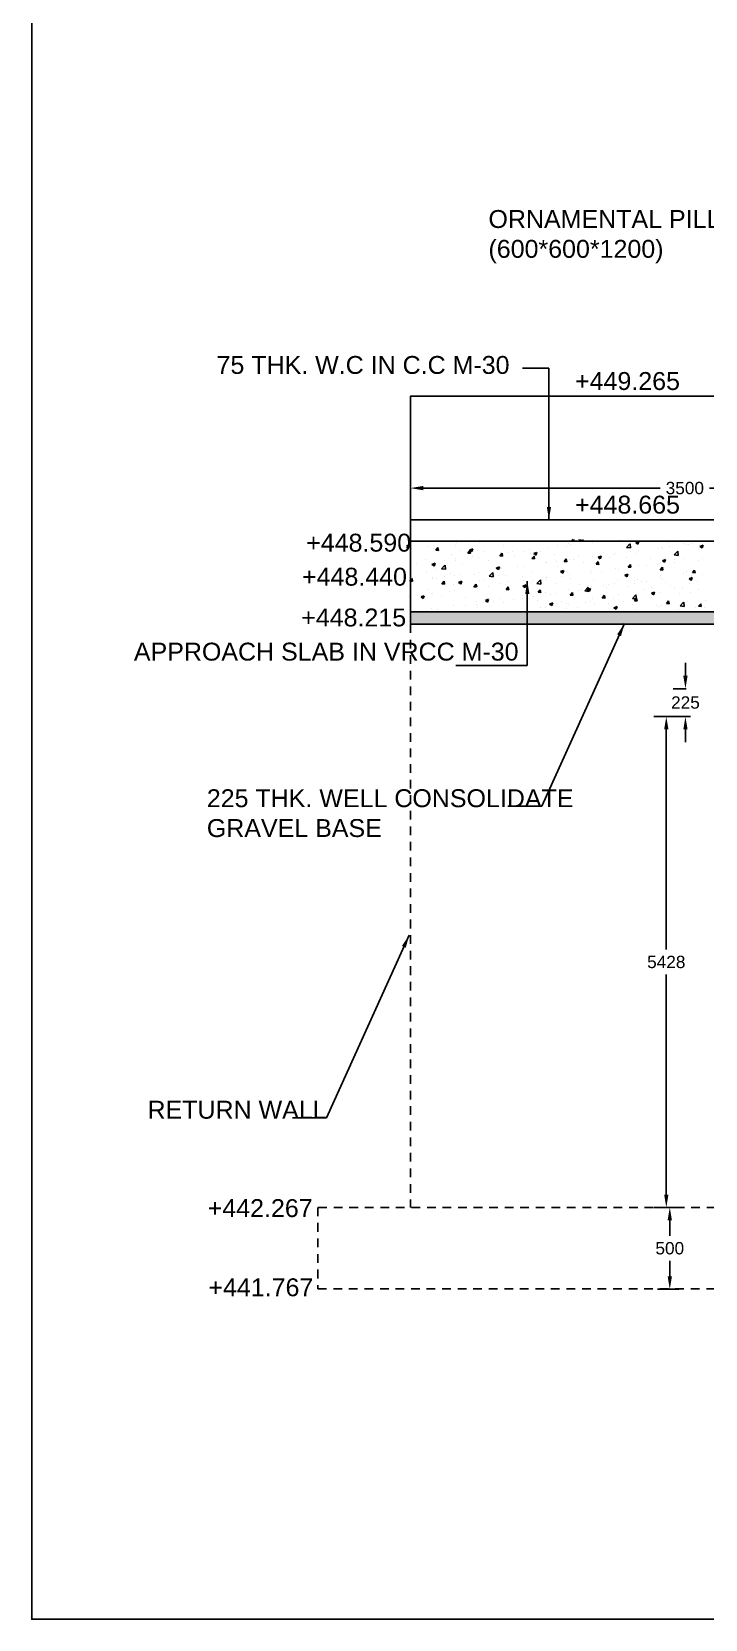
# Model space of a CAD drawing. Header units: inches. Extents: x 326 to 450, y 282 to 479.
# Drawn here: x 325.6 to 335.43, y 282.48 to 305.66 of the extents above; entities that cross this region are included whole.
import ezdxf

# ---------------------------------------------------------------- set-up
doc = ezdxf.new("R2010")
doc.units = ezdxf.units.IN
doc.header["$MEASUREMENT"] = 0
doc.linetypes.add('HIDDEN', pattern=[9.525, 6.35, -3.175])
for name, color, linetype in [('DIMENSION', 7, 'Continuous'), ('DRAWING', 7, 'Continuous'), ('HATCH', 7, 'Continuous'), ('TEXT', 7, 'Continuous')]:
    doc.layers.add(name, color=color, linetype=linetype)
doc.styles.get("Standard").update_dxf_attribs({"font": 'arial.ttf'})
doc.dimstyles.get("Standard").update_dxf_attribs({"dimtxt": 0.18, "dimasz": 0.1875, "dimexe": 0.18, "dimexo": 0.0625, "dimgap": 0.09, "dimtad": 0, "dimtih": 1, "dimtoh": 1, "dimdec": 4, "dimzin": 0, "dimdsep": 46, "dimtxsty": 'Standard', "dimcen": 0.09, "dimadec": 0, "dimazin": 0, "dimtfac": 1, "dimtdec": 4, "dimtofl": 0, "dimtmove": 0, "dimatfit": 3, "dimfxl": 1, "dimtolj": 1, "dimtzin": 0, "dimarcsym": 0})

# ---------------------------------------------------------------- blocks, each defined once
blk = doc.blocks.new('*D90')
at = {"layer": 'Defpoints', "color": 0, "ltscale": 0.02, "transparency": 16777216}
for p in [(331.126, 298.994), (331.126, 298.983), (339.145, 298.983)]:
    blk.add_point(p, dxfattribs=at)
at = {"layer": 'DIMENSION', "color": 0, "lineweight": -2, "ltscale": 0.02, "transparency": 16777216}
for p, q in [((331.126, 299.046), (331.126, 299.174)), ((339.145, 299.046), (339.145, 299.174)), ((331.314, 298.994), (334.777, 298.994)), ((338.957, 298.994), (335.494, 298.994))]:
    blk.add_line(p, q, dxfattribs=at)
at = {"layer": 'DIMENSION', "color": 0, "ltscale": 0.02, "transparency": 16777216}
for points in [[(331.314, 299.025), (331.314, 298.963), (331.126, 298.994)], [(338.957, 299.025), (338.957, 298.963), (339.145, 298.994)]]:
    blk.add_solid(points, dxfattribs=at)
at = {"layer": 'DIMENSION', "color": 0, "ltscale": 0.02, "transparency": 16777216, "insert": (335.135, 298.994), "char_height": 0.18, "attachment_point": 5}
blk.add_mtext('\\A1;3500', dxfattribs=at)
blk = doc.blocks.new('*D80')
at = {"layer": 'Defpoints', "color": 0, "ltscale": 0.02, "transparency": 16777216}
for p in [(334.915, 288.493), (335.153, 288.493), (335.11, 287.3)]:
    blk.add_point(p, dxfattribs=at)
at = {"layer": 'DIMENSION', "color": 0, "lineweight": -2, "ltscale": 0.02, "transparency": 16777216}
for p, q in [((335.091, 288.493), (334.735, 288.493)), ((334.915, 288.306), (334.915, 288.079)), ((334.915, 287.488), (334.915, 287.715)), ((335.048, 287.3), (334.735, 287.3))]:
    blk.add_line(p, q, dxfattribs=at)
at = {"layer": 'DIMENSION', "color": 0, "ltscale": 0.02, "transparency": 16777216}
for points in [[(334.884, 288.306), (334.947, 288.306), (334.915, 288.493)], [(334.884, 287.488), (334.947, 287.488), (334.915, 287.3)]]:
    blk.add_solid(points, dxfattribs=at)
at = {"layer": 'DIMENSION', "color": 0, "ltscale": 0.02, "transparency": 16777216, "insert": (334.915, 287.897), "char_height": 0.18, "attachment_point": 5}
blk.add_mtext('\\A1;500', dxfattribs=at)
blk = doc.blocks.new('*D81')
at = {"layer": 'Defpoints', "color": 0, "ltscale": 0.02, "transparency": 16777216}
for p in [(334.864, 295.659), (335.28, 295.659), (334.915, 288.493)]:
    blk.add_point(p, dxfattribs=at)
at = {"layer": 'DIMENSION', "color": 0, "lineweight": -2, "ltscale": 0.02, "transparency": 16777216}
for p, q in [((335.217, 295.659), (334.684, 295.659)), ((334.864, 295.472), (334.864, 292.258)), ((334.864, 288.681), (334.864, 291.894)), ((334.853, 288.493), (334.684, 288.493))]:
    blk.add_line(p, q, dxfattribs=at)
at = {"layer": 'DIMENSION', "color": 0, "ltscale": 0.02, "transparency": 16777216}
for points in [[(334.833, 295.472), (334.896, 295.472), (334.864, 295.659)], [(334.833, 288.681), (334.896, 288.681), (334.864, 288.493)]]:
    blk.add_solid(points, dxfattribs=at)
at = {"layer": 'DIMENSION', "color": 0, "ltscale": 0.02, "transparency": 16777216, "insert": (334.864, 292.076), "char_height": 0.18, "attachment_point": 5}
blk.add_mtext('\\A1;5428', dxfattribs=at)
blk = doc.blocks.new('*D161')
at = {"color": 0, "lineweight": -2, "ltscale": 0.02, "transparency": 16777216}
for p, q in [((335.144, 296.254), (335.144, 296.441)), ((335.155, 296.066), (334.964, 296.066)), ((335.155, 295.659), (334.964, 295.659)), ((335.144, 295.472), (335.144, 295.284))]:
    blk.add_line(p, q, dxfattribs=at)
at = {"color": 0, "ltscale": 0.02, "transparency": 16777216}
for points in [[(335.113, 296.254), (335.175, 296.254), (335.144, 296.066)], [(335.113, 295.472), (335.175, 295.472), (335.144, 295.659)]]:
    blk.add_solid(points, dxfattribs=at)
at = {"layer": 'Defpoints', "color": 0, "ltscale": 0.02, "transparency": 16777216}
for p in [(335.144, 296.066), (335.217, 296.066), (335.217, 295.659)]:
    blk.add_point(p, dxfattribs=at)
at = {"color": 0, "ltscale": 0.02, "transparency": 16777216, "insert": (335.144, 295.863), "char_height": 0.18, "attachment_point": 5}
blk.add_mtext('\\A1;225', dxfattribs=at)

msp = doc.modelspace()

# ---------------------------------------------------------------- hatches: boundary and pattern name
at = {"layer": 'DIMENSION', "ltscale": 0.02}
h = msp.add_hatch(dxfattribs=at)
h.set_pattern_fill('AR-SAND', color=0, scale=0.026131, style=0)
h.set_pattern_definition([(37.5, (-276.253155, -220.694284), (-0.0016460897, 0.0503501457), [0, -0.0397193675, 0, -0.0444229768, 0, -0.0424631396]), (7.5, (-276.253155, -220.694284), (0.046246323, 0.0737459584), [0, -0.0214275535, 0, -0.035799693, 0, -0.0137188605]), (327.5, (-276.285297, -220.694284), (0.081376148, 0.0001478776), [0, -0.0130655814, 0, -0.047036093, 0, -0.0614082327]), (317.5, (-276.2853, -220.694284), (0.078553584, 0.022934683), [0, -0.0065327907, 0, -0.0308347721, 0, -0.0352770698])])
h.paths.add_polyline_path([(331.12722, 297.19004), (331.12722, 297.0075), (338.32041, 297.0075), (338.32041, 297.19004)])

# ---------------------------------------------------------------- linework, layer by layer
at = {"layer": 'DRAWING', "ltscale": 0.02}
msp.add_lwpolyline([(337.60501, 300.33404), (331.12615, 300.33404), (331.12615, 298.52971)], dxfattribs=at)
for points in [[(339.14464, 298.22104), (331.12615, 298.22104), (331.12615, 298.52971), (339.14464, 298.52971)], [(331.12722, 297.19004), (339.14464, 297.19004), (339.14464, 298.22104), (331.12722, 298.22104)], [(338.32041, 297.19004), (331.12722, 297.19004), (331.12722, 297.0075), (338.32041, 297.0075)]]:
    msp.add_lwpolyline(points, close=True, dxfattribs=at)
at = {"layer": 'DRAWING', "linetype": 'HIDDEN', "ltscale": 0.02}
msp.add_lwpolyline([(331.12722, 297.0075), (331.12722, 288.49336)], dxfattribs=at)
msp.add_lwpolyline([(335.80956, 288.49336), (329.77484, 288.49336), (329.77484, 287.30692), (335.80956, 287.30692)], close=True, dxfattribs=at)
at = {"layer": 'HATCH', "ltscale": 0.02}
for p, q in [((333.48338, 298.24482), (333.51076, 298.22636)), ((333.51116, 298.22588), (333.51752, 298.24482)), ((333.58602, 298.23745), (333.59309, 298.24482)), ((333.64452, 298.22798), (333.64256, 298.24482)), ((331.06825, 298.14857), (331.09741, 298.15977)), ((331.06825, 298.13103), (331.08417, 298.12029)), ((331.08457, 298.11982), (331.09781, 298.15929)), ((331.12604, 298.06609), (331.12604, 298.06609)), ((331.13767, 298.11288), (331.13767, 298.11288)), ((331.14437, 298.10887), (331.14437, 298.10887)), ((331.38509, 298.14545), (331.38509, 298.14545)), ((331.46145, 298.11209), (331.46145, 298.11209)), ((331.4931, 298.09414), (331.4931, 298.09414)), ((331.49624, 298.08765), (331.52773, 298.12518)), ((331.49624, 298.08765), (331.53529, 298.08423)), ((331.53569, 298.08375), (331.52813, 298.1247)), ((331.72936, 298.01955), (331.72936, 298.01955)), ((331.79143, 298.15391), (331.79143, 298.15391)), ((331.79767, 298.19977), (331.79767, 298.19977)), ((331.84184, 298.07941), (331.84184, 298.07941)), ((331.96121, 298.2213), (331.96121, 298.2213)), ((331.96481, 298.04665), (331.99631, 298.08419)), ((331.96481, 298.04665), (332.00386, 298.04324)), ((331.99052, 298.08989), (332.03626, 298.10745)), ((331.99052, 298.08989), (332.02301, 298.06797)), ((332.00426, 298.04276), (331.99671, 298.08371)), ((332.02341, 298.0675), (332.03666, 298.10697)), ((332.11034, 298.08494), (332.11034, 298.08494)), ((332.13073, 298.20289), (332.13073, 298.20289)), ((332.19057, 298.06467), (332.19057, 298.06467)), ((332.43338, 298.00566), (332.46488, 298.04319)), ((332.44935, 298.05053), (332.44935, 298.05053)), ((332.45821, 298.03142), (332.45821, 298.03142)), ((332.47283, 298.00176), (332.46528, 298.04271)), ((332.49132, 298.15034), (332.49132, 298.15034)), ((332.53931, 298.04994), (332.53931, 298.04994)), ((332.61289, 298.07206), (332.61289, 298.07206)), ((332.78818, 298.07324), (332.78818, 298.07324)), ((332.86031, 298.10463), (332.86031, 298.10463)), ((332.87231, 298.21574), (332.87231, 298.21574)), ((332.88804, 298.0352), (332.88804, 298.0352)), ((332.92936, 298.03757), (332.97511, 298.05513)), ((332.92936, 298.03757), (332.96186, 298.01565)), ((332.96226, 298.01518), (332.97551, 298.05465)), ((333.02884, 298.0723), (333.02884, 298.0723)), ((333.12749, 298.12222), (333.12749, 298.12222)), ((333.23678, 298.02047), (333.23678, 298.02047)), ((333.27288, 298.15895), (333.27288, 298.15895)), ((333.40983, 298.13769), (333.40983, 298.13769)), ((333.43643, 298.18048), (333.43643, 298.18048)), ((333.4629, 298.16822), (333.4629, 298.16822)), ((333.58602, 298.23745), (333.64412, 298.22844)), ((333.68384, 298.21305), (333.68384, 298.21305)), ((333.79081, 298.20309), (333.79081, 298.20309)), ((333.79288, 298.21004), (333.79288, 298.21004)), ((334.08811, 298.03124), (334.08811, 298.03124)), ((334.12424, 298.04155), (334.12424, 298.04155)), ((334.20196, 298.23531), (334.20196, 298.23531)), ((334.28323, 298.12932), (334.33411, 298.18235)), ((334.28323, 298.12932), (334.34133, 298.12031)), ((334.34173, 298.11985), (334.33451, 298.18189)), ((334.33552, 298.06381), (334.33552, 298.06381)), ((334.41711, 298.19595), (334.46285, 298.21351)), ((334.41711, 298.19595), (334.44961, 298.17404)), ((334.42129, 298.03987), (334.42129, 298.03987)), ((334.45001, 298.17356), (334.46325, 298.21303)), ((334.45966, 298.08755), (334.45966, 298.08755)), ((334.5507, 298.22058), (334.5507, 298.22058)), ((334.7481, 298.11813), (334.7481, 298.11813)), ((334.78963, 298.12937), (334.78963, 298.12937)), ((334.80227, 298.10526), (334.80227, 298.10526)), ((334.89943, 298.20584), (334.89943, 298.20584)), ((334.91164, 298.13966), (334.91164, 298.13966)), ((334.98043, 298.02119), (335.03132, 298.07422)), ((334.98043, 298.02119), (335.03853, 298.01218)), ((335.03894, 298.01172), (335.03172, 298.07376)), ((335.12894, 298.17835), (335.12894, 298.17835)), ((335.15906, 298.17223), (335.15906, 298.17223)), ((335.18325, 298.17066), (335.18325, 298.17066)), ((335.24817, 298.19111), (335.24817, 298.19111)), ((335.35596, 298.14364), (335.4017, 298.16119)), ((335.35596, 298.14364), (335.38845, 298.12172)), ((335.38885, 298.12124), (335.4021, 298.16071)), ((331.11809, 297.84862), (331.11809, 297.84862)), ((331.21323, 297.88779), (331.21323, 297.88779)), ((331.34838, 297.95415), (331.34838, 297.95415)), ((331.44162, 297.87919), (331.48736, 297.89675)), ((331.44162, 297.87919), (331.47411, 297.85727)), ((331.45351, 297.89462), (331.45351, 297.89462)), ((331.47451, 297.85679), (331.48776, 297.89627)), ((331.50491, 297.81071), (331.50491, 297.81071)), ((331.58101, 297.81734), (331.6319, 297.87037)), ((331.58101, 297.81734), (331.63911, 297.80833)), ((331.62581, 297.94211), (331.62581, 297.94211)), ((331.63952, 297.80787), (331.6323, 297.86991)), ((331.78348, 297.93644), (331.78348, 297.93644)), ((331.78935, 297.96364), (331.78935, 297.96364)), ((331.88589, 297.87611), (331.88589, 297.87611)), ((332.03677, 297.99621), (332.03677, 297.99621)), ((332.12279, 297.98542), (332.12279, 297.98542)), ((332.26688, 297.9415), (332.26688, 297.9415)), ((332.27749, 297.79287), (332.27749, 297.79287)), ((332.38046, 297.82687), (332.42621, 297.84443)), ((332.38046, 297.82687), (332.41296, 297.80495)), ((332.41336, 297.80447), (332.42661, 297.84395)), ((332.43338, 298.00566), (332.47243, 298.00224)), ((332.44103, 297.8144), (332.44103, 297.8144)), ((332.45026, 297.81395), (332.45026, 297.81395)), ((332.64786, 298.0069), (332.64786, 298.0069)), ((332.68845, 297.84697), (332.68845, 297.84697)), ((332.78024, 297.85577), (332.78024, 297.85577)), ((332.90195, 297.96466), (332.93345, 298.0022)), ((332.90195, 297.96466), (332.941, 297.96125)), ((332.9414, 297.96077), (332.93385, 298.00172)), ((333.10103, 297.90129), (333.10103, 297.90129)), ((333.11954, 297.90475), (333.11954, 297.90475)), ((333.26457, 297.92282), (333.26457, 297.92282)), ((333.27834, 297.84368), (333.27834, 297.84368)), ((333.31931, 297.77455), (333.36505, 297.79211)), ((333.35221, 297.75215), (333.36545, 297.79163)), ((333.37052, 297.92367), (333.40202, 297.9612)), ((333.37053, 297.92367), (333.40957, 297.92025)), ((333.40997, 297.91977), (333.40242, 297.96072)), ((333.45496, 297.95075), (333.45496, 297.95075)), ((333.51199, 297.95539), (333.51199, 297.95539)), ((333.58551, 298.00573), (333.58551, 298.00573)), ((333.65932, 297.90907), (333.65932, 297.90907)), ((333.78494, 297.99257), (333.78494, 297.99257)), ((333.8391, 297.88268), (333.87059, 297.92021)), ((333.8391, 297.88268), (333.87814, 297.87926)), ((333.86821, 297.98525), (333.91395, 298.00281)), ((333.86821, 297.98525), (333.90071, 297.96333)), ((333.87854, 297.87878), (333.87099, 297.91973)), ((333.90111, 297.96286), (333.91435, 298.00233)), ((333.92456, 298.00971), (333.92456, 298.00971)), ((333.93425, 297.991), (333.93425, 297.991)), ((334.0403, 297.97447), (334.0403, 297.97447)), ((334.1163, 297.82408), (334.1163, 297.82408)), ((334.16367, 297.80615), (334.16367, 297.80615)), ((334.28298, 297.97626), (334.28298, 297.97626)), ((334.30767, 297.84168), (334.33916, 297.87921)), ((334.30767, 297.84168), (334.34671, 297.83826)), ((334.34711, 297.83778), (334.33956, 297.87873)), ((334.45171, 297.87007), (334.45171, 297.87007)), ((334.57624, 297.86047), (334.57624, 297.86047)), ((334.63172, 297.96153), (334.63172, 297.96153)), ((334.73979, 297.882), (334.73979, 297.882)), ((334.77624, 297.80069), (334.80773, 297.83822)), ((334.77624, 297.80069), (334.81529, 297.79727)), ((334.78169, 297.9119), (334.78169, 297.9119)), ((334.80706, 297.93293), (334.8528, 297.95049)), ((334.80706, 297.93293), (334.83955, 297.91101)), ((334.81569, 297.79679), (334.80813, 297.83774)), ((334.83995, 297.91053), (334.8532, 297.95001)), ((334.98045, 297.94679), (334.98045, 297.94679)), ((334.9872, 297.91457), (334.9872, 297.91457)), ((335.12099, 297.96088), (335.12099, 297.96088)), ((335.24481, 297.75969), (335.2763, 297.79722)), ((335.28426, 297.75579), (335.2767, 297.79674)), ((335.32919, 297.93206), (335.32919, 297.93206)), ((335.39978, 297.96889), (335.39978, 297.96889)), ((331.11015, 297.63115), (331.11015, 297.63115)), ((331.11831, 297.63725), (331.14981, 297.67478)), ((331.11831, 297.63725), (331.15736, 297.63384)), ((331.12393, 297.74531), (331.12393, 297.74531)), ((331.15776, 297.63336), (331.15021, 297.67431)), ((331.1549, 297.6873), (331.1549, 297.6873)), ((331.36589, 297.76032), (331.36589, 297.76032)), ((331.44557, 297.67715), (331.44557, 297.67715)), ((331.45395, 297.68445), (331.45395, 297.68445)), ((331.50363, 297.67257), (331.50363, 297.67257)), ((331.58688, 297.59626), (331.61838, 297.63379)), ((331.58688, 297.59626), (331.62593, 297.59284)), ((331.61749, 297.70598), (331.61749, 297.70598)), ((331.62633, 297.59236), (331.61878, 297.63331)), ((331.71462, 297.74558), (331.71462, 297.74558)), ((331.7544, 297.58209), (331.7544, 297.58209)), ((331.77554, 297.71897), (331.77554, 297.71897)), ((331.83156, 297.61617), (331.87731, 297.63372)), ((331.83156, 297.61617), (331.86406, 297.59425)), ((331.85237, 297.65783), (331.85237, 297.65783)), ((331.86446, 297.59377), (331.87771, 297.63325)), ((331.86491, 297.73855), (331.86491, 297.73855)), ((332.05545, 297.55526), (332.08695, 297.5928)), ((332.05546, 297.55526), (332.0945, 297.55185)), ((332.06336, 297.73085), (332.06336, 297.73085)), ((332.0949, 297.55137), (332.08735, 297.59232)), ((332.1069, 297.55048), (332.1069, 297.55048)), ((332.11485, 297.76795), (332.11485, 297.76795)), ((332.13539, 297.64749), (332.13539, 297.64749)), ((332.2011, 297.6431), (332.2011, 297.6431)), ((332.26917, 297.55674), (332.26917, 297.55674)), ((332.27822, 297.70921), (332.3291, 297.76224)), ((332.27822, 297.70921), (332.33632, 297.7002)), ((332.33672, 297.69974), (332.3295, 297.76178)), ((332.41209, 297.71611), (332.41209, 297.71611)), ((332.44232, 297.59647), (332.44232, 297.59647)), ((332.51637, 297.71289), (332.51637, 297.71289)), ((332.51659, 297.58931), (332.51659, 297.58931)), ((332.52403, 297.51427), (332.55552, 297.5518)), ((332.54984, 297.62836), (332.54984, 297.62836)), ((332.56347, 297.51037), (332.55592, 297.55132)), ((332.76083, 297.70138), (332.76083, 297.70138)), ((332.77041, 297.56385), (332.81615, 297.5814)), ((332.77041, 297.56385), (332.80291, 297.54193)), ((332.77229, 297.6383), (332.77229, 297.6383)), ((332.80331, 297.54145), (332.81655, 297.58093)), ((332.89735, 297.77828), (332.89735, 297.77828)), ((332.89857, 297.61363), (332.89857, 297.61363)), ((332.92917, 297.64363), (332.92917, 297.64363)), ((332.97543, 297.60108), (333.02631, 297.65411)), ((332.97543, 297.60108), (333.03353, 297.59207)), ((333.03393, 297.59161), (333.02671, 297.65365)), ((333.09271, 297.66516), (333.09271, 297.66516)), ((333.10956, 297.68664), (333.10956, 297.68664)), ((333.1116, 297.68728), (333.1116, 297.68728)), ((333.24731, 297.59889), (333.24731, 297.59889)), ((333.31931, 297.77455), (333.35181, 297.75263)), ((333.34013, 297.69773), (333.34013, 297.69773)), ((333.44702, 297.73327), (333.44702, 297.73327)), ((333.4583, 297.67191), (333.4583, 297.67191)), ((333.59604, 297.58416), (333.59604, 297.58416)), ((333.75271, 297.75205), (333.75271, 297.75205)), ((333.76905, 297.55762), (333.76905, 297.55762)), ((333.77699, 297.7751), (333.77699, 297.7751)), ((333.80703, 297.65717), (333.80703, 297.65717)), ((333.91625, 297.77358), (333.91625, 297.77358)), ((333.94478, 297.56942), (333.94478, 297.56942)), ((334.01333, 297.58468), (334.01333, 297.58468)), ((334.10835, 297.6066), (334.10835, 297.6066)), ((334.15577, 297.64244), (334.15577, 297.64244)), ((334.25816, 297.72223), (334.3039, 297.73979)), ((334.25816, 297.72223), (334.29065, 297.70031)), ((334.29105, 297.69983), (334.3043, 297.73931)), ((334.29351, 297.55469), (334.29351, 297.55469)), ((334.39432, 297.65008), (334.39432, 297.65008)), ((334.40439, 297.60281), (334.40439, 297.60281)), ((334.44377, 297.6526), (334.44377, 297.6526)), ((334.5045, 297.62771), (334.5045, 297.62771)), ((334.56793, 297.62434), (334.56793, 297.62434)), ((334.77375, 297.69442), (334.77375, 297.69442)), ((334.7753, 297.71548), (334.7753, 297.71548)), ((334.81535, 297.65691), (334.81535, 297.65691)), ((334.85324, 297.61297), (334.85324, 297.61297)), ((334.93183, 297.57204), (334.93183, 297.57204)), ((335.11305, 297.7434), (335.11305, 297.7434)), ((335.15628, 297.78087), (335.15628, 297.78087)), ((335.197, 297.66991), (335.24275, 297.68747)), ((335.197, 297.66991), (335.2295, 297.64799)), ((335.20197, 297.59824), (335.20197, 297.59824)), ((335.22792, 297.71123), (335.22792, 297.71123)), ((335.2299, 297.64751), (335.24315, 297.68699)), ((335.24481, 297.75969), (335.28386, 297.75628)), ((335.31282, 297.63743), (335.31282, 297.63743)), ((335.39147, 297.73276), (335.39147, 297.73276)), ((331.1022, 297.41368), (331.1022, 297.41368)), ((331.23592, 297.42825), (331.23592, 297.42825)), ((331.28209, 297.42679), (331.28209, 297.42679)), ((331.28266, 297.40546), (331.32841, 297.42302)), ((331.28266, 297.40546), (331.31516, 297.38354)), ((331.31556, 297.38307), (331.32881, 297.42255)), ((331.37342, 297.5167), (331.37342, 297.5167)), ((331.43762, 297.45967), (331.43762, 297.45967)), ((331.44563, 297.44832), (331.44563, 297.44832)), ((331.58465, 297.41352), (331.58465, 297.41352)), ((331.69305, 297.48089), (331.69305, 297.48089)), ((331.7676, 297.5015), (331.7676, 297.5015)), ((331.93339, 297.39878), (331.93339, 297.39878)), ((332.09896, 297.333), (332.09896, 297.333)), ((332.10563, 297.53521), (332.10563, 297.53521)), ((332.22151, 297.35314), (332.26725, 297.3707)), ((332.22151, 297.35314), (332.25401, 297.33122)), ((332.25441, 297.33075), (332.26765, 297.37023)), ((332.28212, 297.38405), (332.28212, 297.38405)), ((332.34473, 297.33165), (332.34473, 297.33165)), ((332.43438, 297.379), (332.43438, 297.379)), ((332.4894, 297.3231), (332.4894, 297.3231)), ((332.52403, 297.51427), (332.56307, 297.51085)), ((332.63086, 297.36931), (332.63086, 297.36931)), ((332.75731, 297.38597), (332.75731, 297.38597)), ((332.76435, 297.42082), (332.76435, 297.42082)), ((332.87038, 297.38849), (332.87038, 297.38849)), ((332.92085, 297.4075), (332.92085, 297.4075)), ((332.97959, 297.35458), (332.97959, 297.35458)), ((332.9926, 297.47327), (333.02409, 297.51081)), ((332.9926, 297.47327), (333.03164, 297.46986)), ((333.03204, 297.46938), (333.02449, 297.51033)), ((333.10366, 297.4698), (333.10366, 297.4698)), ((333.16036, 297.30082), (333.2061, 297.31838)), ((333.16827, 297.44007), (333.16827, 297.44007)), ((333.19325, 297.27843), (333.2065, 297.3179)), ((333.25137, 297.45389), (333.25137, 297.45389)), ((333.32833, 297.33984), (333.32833, 297.33984)), ((333.43907, 297.5158), (333.43907, 297.5158)), ((333.46117, 297.43228), (333.49266, 297.46981)), ((333.46117, 297.43228), (333.50022, 297.42886)), ((333.50061, 297.42838), (333.49306, 297.46933)), ((333.58085, 297.49439), (333.58085, 297.49439)), ((333.63235, 297.51929), (333.63235, 297.51929)), ((333.67263, 297.49295), (333.72351, 297.54598)), ((333.67263, 297.49295), (333.73073, 297.48394)), ((333.67706, 297.32511), (333.67706, 297.32511)), ((333.70926, 297.51153), (333.755, 297.52909)), ((333.70926, 297.51153), (333.74175, 297.48961)), ((333.73113, 297.48348), (333.72392, 297.54552)), ((333.74215, 297.48913), (333.7554, 297.52861)), ((333.74439, 297.51592), (333.74439, 297.51592)), ((333.7611, 297.34015), (333.7611, 297.34015)), ((333.78888, 297.37585), (333.78888, 297.37585)), ((333.92974, 297.39128), (333.96123, 297.42882)), ((333.92974, 297.39128), (333.96879, 297.38787)), ((333.96919, 297.38739), (333.96163, 297.42834)), ((333.99181, 297.54849), (333.99181, 297.54849)), ((334.10041, 297.38913), (334.10041, 297.38913)), ((334.16987, 297.44124), (334.16987, 297.44124)), ((334.23253, 297.34515), (334.23253, 297.34515)), ((334.36984, 297.38482), (334.42072, 297.43785)), ((334.36984, 297.38482), (334.42794, 297.37581)), ((334.39607, 297.36668), (334.39607, 297.36668)), ((334.39831, 297.35029), (334.4298, 297.38782)), ((334.39831, 297.35029), (334.43736, 297.34687)), ((334.42834, 297.37535), (334.42112, 297.43739)), ((334.43776, 297.34639), (334.4302, 297.38734)), ((334.43583, 297.43513), (334.43583, 297.43513)), ((334.55085, 297.50664), (334.55085, 297.50664)), ((334.64225, 297.53995), (334.64225, 297.53995)), ((334.64349, 297.39925), (334.64349, 297.39925)), ((334.6481, 297.45921), (334.69385, 297.47677)), ((334.6481, 297.45921), (334.6806, 297.43729)), ((334.681, 297.43681), (334.69425, 297.47629)), ((334.7658, 297.47695), (334.7658, 297.47695)), ((334.86688, 297.30929), (334.89838, 297.34683)), ((334.90633, 297.3054), (334.89877, 297.34635)), ((334.99098, 297.52522), (334.99098, 297.52522)), ((335.05607, 297.45357), (335.05607, 297.45357)), ((335.06704, 297.27669), (335.11793, 297.32972)), ((335.10511, 297.52593), (335.10511, 297.52593)), ((335.12555, 297.26722), (335.11833, 297.32926)), ((335.18133, 297.34342), (335.18133, 297.34342)), ((335.21961, 297.4751), (335.21961, 297.4751)), ((335.33972, 297.51048), (335.33972, 297.51048)), ((335.43258, 297.35446), (335.43258, 297.35446)), ((331.42968, 297.2422), (331.42968, 297.2422)), ((331.52119, 297.22323), (331.52119, 297.22323)), ((331.75965, 297.28402), (331.75965, 297.28402)), ((331.93377, 297.27755), (331.93377, 297.27755)), ((332.09731, 297.29908), (332.09731, 297.29908)), ((332.10842, 297.2577), (332.10842, 297.2577)), ((333.02692, 297.24506), (333.02692, 297.24506)), ((333.09571, 297.25233), (333.09571, 297.25233)), ((333.16036, 297.30082), (333.19285, 297.27891)), ((333.4079, 297.31045), (333.4079, 297.31045)), ((333.40899, 297.23673), (333.40899, 297.23673)), ((333.43113, 297.29833), (333.43113, 297.29833)), ((333.57253, 297.25826), (333.57253, 297.25826)), ((333.81995, 297.29083), (333.81995, 297.29083)), ((334.0258, 297.31037), (334.0258, 297.31037)), ((334.0992, 297.2485), (334.14495, 297.26606)), ((334.0992, 297.2485), (334.1317, 297.22659)), ((334.1321, 297.22611), (334.14535, 297.26558)), ((334.37453, 297.29564), (334.37453, 297.29564)), ((334.42788, 297.21766), (334.42788, 297.21766)), ((334.72327, 297.2809), (334.72327, 297.2809)), ((334.75786, 297.25948), (334.75786, 297.25948)), ((334.80034, 297.27802), (334.80034, 297.27802)), ((334.86688, 297.30929), (334.90593, 297.30588)), ((335.04775, 297.21744), (335.04775, 297.21744)), ((335.06704, 297.27669), (335.12514, 297.26768)), ((335.072, 297.26617), (335.072, 297.26617)), ((335.09716, 297.30846), (335.09716, 297.30846)), ((335.29517, 297.25001), (335.29517, 297.25001)), ((335.33545, 297.2683), (335.36695, 297.30583)), ((335.33545, 297.2683), (335.3745, 297.26488)), ((335.3749, 297.2644), (335.36735, 297.30535)), ((335.42074, 297.25143), (335.42074, 297.25143))]:
    msp.add_line(p, q, dxfattribs=at)
at = {"layer": 'TEXT', "ltscale": 0.02}
msp.add_lwpolyline([(325.59584, 356.84996), (431.69822, 356.84996), (431.69822, 282.48208), (325.59584, 282.48208)], close=True, dxfattribs=at)

# ---------------------------------------------------------------- texts
at = {"layer": 'DIMENSION', "insert": (327.08781, 296.73751), "char_height": 0.2613116, "width": 5.792516, "attachment_point": 1}
msp.add_mtext('APPROACH SLAB IN VRCC M-30 ', dxfattribs=at)
at = {"layer": 'TEXT', "attachment_point": 1}
for s, insert, char_height, width in [('ORNAMENTAL PILLASTER\\P(600*600*1200)', (332.26679, 303.05285), 0.2613116, 4.6765438), ('75 THK. W.C IN C.C M-30', (328.29526, 300.92241), 0.2613116, 4.6765438), ('+449.265', (333.53147, 300.6877), 0.261312, 1.5207517), ('+448.665', (333.53147, 298.88337), 0.261312, 1.5207517), ('+448.590', (329.60446, 298.32804), 0.261312, 1.5207517), ('+448.440', (329.54389, 297.83153), 0.261312, 1.5207517), ('+448.215', (329.53219, 297.23584), 0.261312, 1.5207517), ('225 THK. WELL CONSOLIDATE GRAVEL BASE', (328.15337, 294.5979), 0.2613116, 5.4843989), ('RETURN WALL', (327.28655, 290.05061), 0.2613116, 5.4843989), ('+442.267', (328.16625, 288.61442), 0.261312, 1.5207517), ('+441.767', (328.17642, 287.4584), 0.261312, 1.5207517)]:
    msp.add_mtext(s, dxfattribs=dict(at, insert=insert, char_height=char_height, width=width))

# ---------------------------------------------------------------- dimensions: what is measured, and where the dimension line sits
at = {"ltscale": 0.02}
dim = msp.add_linear_dim(base=(335.14415, 296.06638), p1=(335.21726, 295.65935), p2=(335.21726, 296.06638), angle=90, text='225', dimstyle='Standard', dxfattribs=at)
dim.commit()
dim.dimension.update_dxf_attribs({"geometry": '*D161', "text_midpoint": (335.14415, 295.86286)})
at = {"layer": 'DIMENSION', "ltscale": 0.02}
dim = msp.add_linear_dim(base=(331.12615, 298.99421), p1=(339.14464, 298.98313), p2=(331.12615, 298.98313), text='3500', dimstyle='Standard', dxfattribs=at)
dim.commit()
dim.dimension.update_dxf_attribs({"geometry": '*D90', "text_midpoint": (335.1354, 298.99421)})
for base, p1, p2, text, picture, middle in [((334.86432, 295.65935), (334.91527, 288.49336), (335.27976, 295.65935), '5428', '*D81', (334.86432, 292.07635)), ((334.91527, 288.49336), (335.11, 287.30024), (335.15328, 288.49336), '500', '*D80', (334.91527, 287.8968))]:
    dim = msp.add_linear_dim(base=base, p1=p1, p2=p2, angle=90, text=text, dimstyle='Standard', dxfattribs=at)
    dim.commit()
    dim.dimension.update_dxf_attribs({"geometry": picture, "text_midpoint": middle})

# ---------------------------------------------------------------- leaders
for points in [[(333.15042, 298.53088), (333.15042, 300.7466), (332.76424, 300.7466)], [(332.83436, 297.63601), (332.83436, 296.40338), (331.78811, 296.40338)], [(334.25226, 297.01597), (333.04504, 294.34973), (332.54874, 294.34973)], [(331.10881, 292.46868), (329.90159, 289.80244), (329.4053, 289.80244)]]:
    msp.add_leader(points, dimstyle='Standard', override={"dimgap": 0.09, "dimtad": 0}, dxfattribs=at)

doc.saveas('drawing.dxf')
